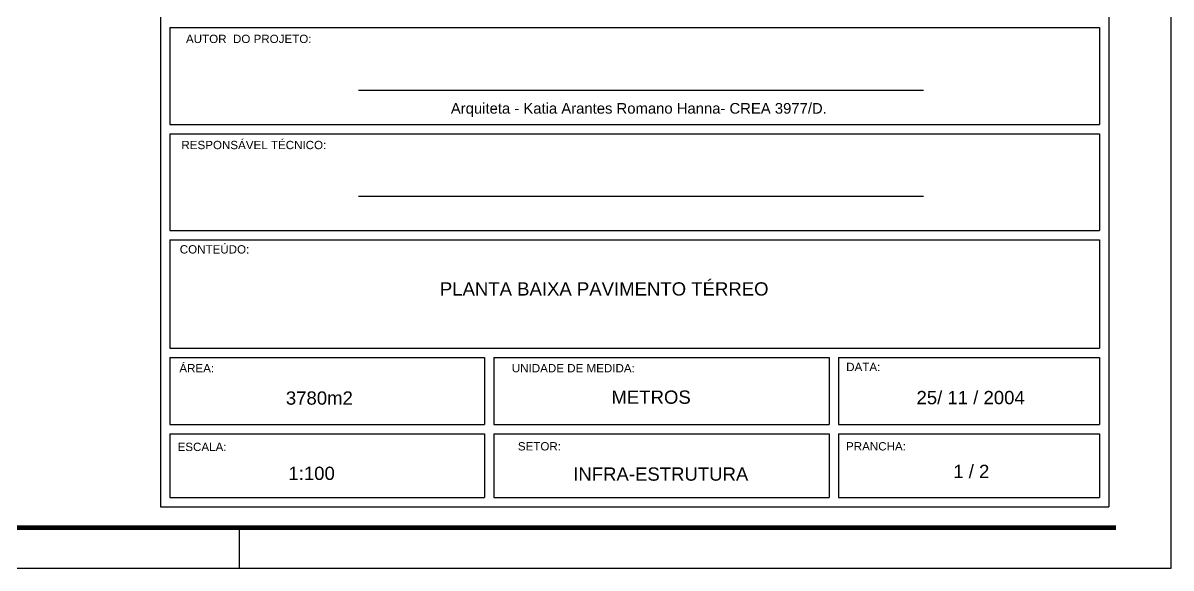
# Model space of a CAD drawing. Extents: x -81 to 244, y 231 to 317.
# Drawn here: x 66.56 to 88.72, y 231.25 to 241.77 of the extents above; entities that cross this region are included whole.
import ezdxf
from ezdxf.enums import TextEntityAlignment as Align

# ---------------------------------------------------------------- set-up
doc = ezdxf.new("R2010")
doc.units = 0
doc.header["$MEASUREMENT"] = 0
for name, color, linetype in [('ADI', 9, 'CONTINUOUS'), ('CAR', 5, 'CONTINUOUS'), ('EST', 6, 'CONTINUOUS'), ('TEXTO02', 3, 'CONTINUOUS'), ('TEXTO05', 3, 'CONTINUOUS'), ('VIDRO', 250, 'CONTINUOUS')]:
    doc.layers.add(name, color=color, linetype=linetype)
doc.styles.add('ARIAL', font='Arial')

msp = doc.modelspace()

# ---------------------------------------------------------------- linework, layer by layer
at = {"layer": 'ADI', "color": 5}
msp.add_line((-30.73528348670473, 231.2529964779993), (88.72434645132799, 231.2529964779992), dxfattribs=at)
at = {"layer": 'CAR', "color": 5}
for p, q in [((88.72434645132799, 231.2529964779992), (88.72434645132799, 317.038069024117)), ((88.72434645132793, 231.2529964779992), (88.72434645132799, 310.8785642084561)), ((88.72434645132793, 231.2529964779992), (88.72434645132799, 310.8785642084561))]:
    msp.add_line(p, q, dxfattribs=at)
at = {"layer": 'CAR', "color": 2}
for p, q in [((70.74593648554813, 231.4320250002432), (70.74593648554813, 232.0320250002431)), ((70.74593648554824, 231.4320250002433), (70.74593648554824, 232.0320250002432)), ((70.74593648554813, 231.4320250002432), (70.74593648554813, 232.0320250002431)), ((70.74593648554813, 231.2529964779992), (70.74593648554813, 231.8529964779992)), ((70.74593648554813, 231.2529964779992), (70.74593648554813, 231.8529964779992))]:
    msp.add_line(p, q, dxfattribs=at)
at = {"layer": 'EST', "color": 6, "linetype": 'Continuous'}
for p, q in [((69.22155797683453, 258.9263727703378), (69.22155797683467, 232.4321580963938)), ((87.52434585132829, 258.9263727703378), (87.52434585132829, 232.4321580963938)), ((69.22155797683467, 232.4321580963938), (87.52434585132829, 232.4321580963938))]:
    msp.add_line(p, q, dxfattribs=at)
at = {"layer": 'TEXTO05', "color": 1}
for p, q in [((73.0394026292453, 240.4768398098481), (83.94900602517632, 240.4768398098481)), ((73.0394026292457, 238.4285313905812), (83.94900602517632, 238.4285313905812))]:
    msp.add_line(p, q, dxfattribs=at)
at = {"layer": 'VIDRO', "color": 9}
for p, q in [((69.40155806683438, 241.6821820178405), (87.34434576132776, 241.6821820178405)), ((69.40155806683438, 241.6821820178409), (69.40155806683481, 239.8138736885737)), ((87.34434576132816, 241.6821820178409), (87.34434576132816, 239.8138736885737)), ((69.40155806683481, 239.8138736885737), (87.34434576132776, 239.8138736885737)), ((69.40155806683532, 239.6338735985736), (87.34434576132776, 239.6338735985736)), ((69.40155806683521, 239.6338735985744), (69.40155806683521, 237.7684952020558)), ((87.34434576132776, 239.6338735985744), (87.34434576132776, 237.7684952020558)), ((69.40155806683521, 237.7684952020558), (87.34434576132776, 237.7684952020558)), ((69.40155806683532, 237.5884951120557), (87.34434576132776, 237.5884951120557)), ((69.40155806683521, 237.5884951120557), (69.40155806683521, 235.4932007060525)), ((87.34434576132776, 237.5884951120557), (87.34434576132776, 235.4932007060525)), ((69.40155806683521, 235.4932007060525), (87.34434576132858, 235.4932007060525)), ((69.40155806683438, 235.3132006160523), (69.40155806683481, 234.0245865837486)), ((69.40155806683424, 235.3132006160523), (75.47468173095208, 235.3132006160523)), ((75.47468173095208, 235.3132006160523), (75.47468173095208, 234.0245865837486)), ((75.65468182095219, 235.3132006160523), (82.12434315132819, 235.3132006160523)), ((75.65468182095219, 235.3132006160523), (75.65468182095219, 234.0245865837486)), ((82.12434315132819, 235.3132006160523), (82.12434315132819, 234.0245865837486)), ((82.3043432413279, 235.3132006160523), (87.34434576132816, 235.3132006160523)), ((82.3043432413279, 235.3132006160528), (82.3043432413283, 234.0245865837486)), ((87.34434576132776, 235.3132006160528), (87.34434576132776, 234.0245865837486)), ((69.40155806683481, 234.0245865837486), (75.47468173095208, 234.0245865837486)), ((75.65468182095219, 234.0245865837486), (82.12434315132819, 234.0245865837486)), ((82.3043432413279, 234.0245865837486), (87.34434576132776, 234.0245865837486)), ((69.40155806683481, 233.8445864937493), (69.40155806683481, 232.6121581863939)), ((69.40155806683481, 233.8445864937489), (75.47468173095208, 233.8445864937489)), ((75.47468173095208, 233.8445864937493), (75.47468173095208, 232.6121581863939)), ((75.65468182095219, 233.8445864937493), (75.65468182095219, 232.6121581863939)), ((75.65468182095233, 233.8445864937489), (82.12434315132819, 233.8445864937489)), ((82.12434315132819, 233.8445864937493), (82.12434315132819, 232.6121581863939)), ((82.3043432413279, 233.8445864937493), (82.3043432413279, 232.6121581863939)), ((82.3043432413279, 233.8445864937489), (87.34434576132776, 233.8445864937489)), ((87.34434576132776, 233.8445864937493), (87.34434576132776, 232.6121581863939)), ((69.40155806683481, 232.6121581863939), (75.47468173095208, 232.6121581863939)), ((75.65468182095233, 232.6121581863939), (82.12434315132819, 232.6121581863939)), ((82.3043432413279, 232.6121581863939), (87.34434576132776, 232.6121581863939))]:
    msp.add_line(p, q, dxfattribs=at)
at = {"layer": 'VIDRO', "const_width": 0.085}
msp.add_lwpolyline([(-29.95625496446081, 232.0320250002434), (87.65947314759032, 232.0320250002431)], dxfattribs=at)

# ---------------------------------------------------------------- texts
at = {"layer": 'TEXTO02', "color": 2, "style": 'ARIAL'}
for s, height, p in [('AUTOR  DO PROJETO:', 0.1601208800604, (70.9226841922991, 241.3851907594689)), ('Arquiteta - Katia Arantes Romano Hanna- CREA 3977/D.', 0.204954726477312, (78.45153349328834, 240.021901084289)), ('RESPONSÁVEL TÉCNICO:', 0.1601208800604, (71.0210356403112, 239.3368823402021)), ('CONTEÚDO:', 0.1601208800604, (70.26198907857639, 237.3231113521796)), ('ÁREA:', 0.1601208800604, (69.91903851341345, 235.0299446336624)), ('UNIDADE DE MEDIDA:', 0.1601208800604, (77.18745797573246, 235.0299446336624)), ('DATA:', 0.1601208800604, (82.78371740867337, 235.0536482585719)), ('ESCALA:', 0.1601208800604, (70.02135248129312, 233.5110877618329)), ('SETOR:', 0.1601208800604, (76.53313679826528, 233.5222016394142)), ('PRANCHA:', 0.1601208800604, (83.02912571510757, 233.5222016394142))]:
    msp.add_text(s, height=height, dxfattribs=at).set_placement(p, align=Align.CENTER)
at = {"layer": 'TEXTO02', "style": 'ARIAL'}
for s, p in [('PLANTA BAIXA PAVIMENTO TÉRREO', (77.78333011299915, 236.5115023833149)), ('METROS', (78.68881656961935, 234.4226980889413)), ('25/ 11 / 2004', (84.85596301703475, 234.4145386032666)), ('3780m2', (72.2855028681683, 234.4055694203836)), ('1:100', (72.13603807375651, 232.9529383651638)), ('INFRA-ESTRUTURA', (78.87499907059106, 232.9383863832001)), ('1 / 2', (84.8689407225676, 232.9889442761654))]:
    msp.add_text(s, height=0.25619340809664, dxfattribs=at).set_placement(p, align=Align.CENTER)

doc.saveas('drawing.dxf')
